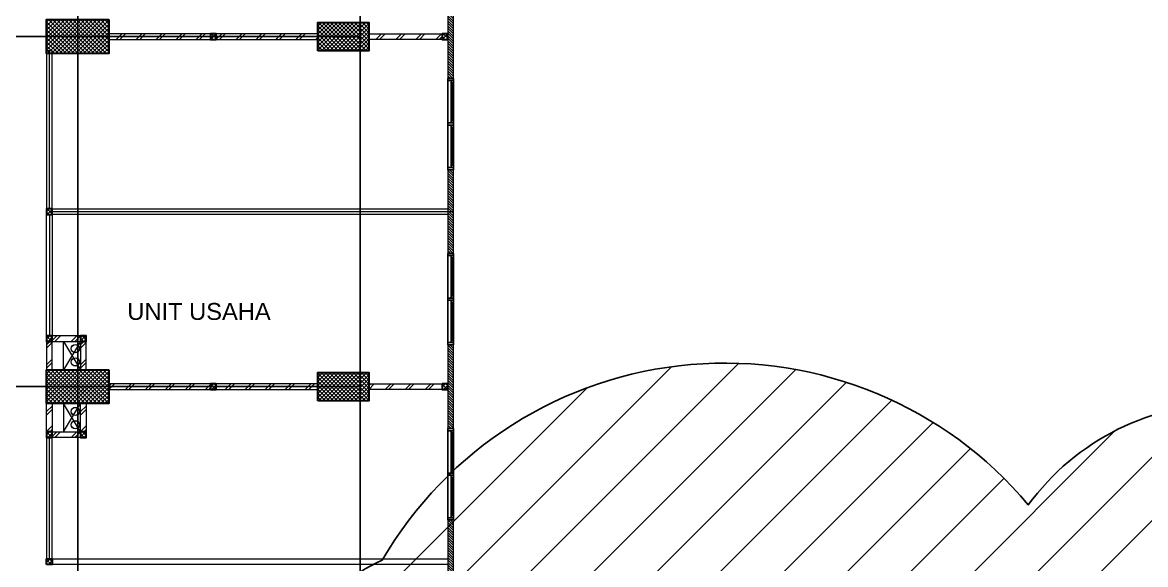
# Model space of a CAD drawing. Header units: millimetres. Extents: x -324 to 75, y -297 to 74.
# Drawn here: x -82.65 to -62.78, y 19 to 28.6 of the extents above; entities that cross this region are included whole.
import ezdxf

# ---------------------------------------------------------------- set-up
doc = ezdxf.new("R2010")
doc.units = ezdxf.units.MM
doc.layers.get('defpoints').update_dxf_attribs({"color": 1})
for name, color, linetype, lineweight in [('ars', 11, 'Continuous', 0), ('KOL', 1, 'Continuous', 30), ('KOLOM', 4, 'Continuous', 9), ('lan', 7, 'Continuous', 15), ('NOT', 7, 'Continuous', 20), ('tem', 5, 'Continuous', 20)]:
    doc.layers.add(name, color=color, linetype=linetype, lineweight=lineweight)
doc.layers.add('as', color=1, linetype='Continuous', plot=False)
doc.layers.add('Kusen', color=30, linetype='Continuous')
doc.layers.add('POLYLINE TPAK', color=4, linetype='Continuous', lineweight=20, plot=False)
doc.styles.get("Standard").update_dxf_attribs({"font": 'arial.ttf'})
pattern_1 = [(45, (0.09994, 0.1431), (-0.1767767, 0.1767767), []), (45, (0.16244, 0.1431), (-0.1767767, 0.1767767), [])]

# ---------------------------------------------------------------- blocks, each defined once
blk = doc.blocks.new('K 10.10')
at = {"layer": 'ars'}
h = blk.add_hatch(dxfattribs=at)
h.set_pattern_fill('_USER', color=256, scale=0.05, angle=45, double=1, pattern_type=0)
h.set_pattern_definition([(45, (0, 0), (-0.035355339, 0.035355339), []), (135, (0, 0), (-0.035355339, -0.035355339), [])])
h.paths.add_polyline_path([(1560.538, 1380.407), (1560.638, 1380.407), (1560.638, 1380.507), (1560.538, 1380.507)])
at = {"layer": 'KOL'}
blk.add_lwpolyline([(1560.538, 1380.407), (1560.638, 1380.407), (1560.638, 1380.507), (1560.538, 1380.507)], close=True, dxfattribs=at)
blk = doc.blocks.new('k1')
at = {"layer": 'ars'}
h = blk.add_hatch(dxfattribs=at)
h.set_pattern_fill('_USER', color=256, scale=0.05, angle=45, double=1, pattern_type=0)
h.set_pattern_definition([(45, (0, -5), (-0.03535534, 0.03535534), []), (135, (0, -5), (-0.03535534, -0.03535534), [])])
h.paths.add_polyline_path([(-0.3, -0.55), (0.3, -0.55), (0.3, 0.55), (-0.3, 0.55)])
at = {"layer": 'KOL'}
blk.add_lwpolyline([(-0.3, -0.55), (0.3, -0.55), (0.3, 0.55), (-0.3, 0.55)], close=True, dxfattribs=at)
blk = doc.blocks.new('T. J1')
at = {"layer": 'Kusen'}
for p, q in [((-0.019, 0), (-0.769, 0)), ((-0.719, 0.1), (-0.069, 0.1)), ((-0.069, 0.06), (-0.719, 0.06)), ((0.021, 0), (0.771, 0)), ((0.721, 0.1), (0.071, 0.1)), ((0.071, 0.06), (0.721, 0.06))]:
    blk.add_line(p, q, dxfattribs=at)
for points in [[(-0.809, 0), (-0.769, 0), (-0.769, 0.1), (-0.809, 0.1)], [(-0.019, 0), (0.021, 0), (0.021, 0.1), (-0.019, 0.1)], [(0.811, 0), (0.771, 0), (0.771, 0.1), (0.811, 0.1)]]:
    blk.add_lwpolyline(points, close=True, dxfattribs=at)
for points in [[(-0.719, 0.077), (-0.719, 0.06), (-0.769, 0.06), (-0.769, 0.1), (-0.719, 0.1), (-0.719, 0.082), (-0.729, 0.082), (-0.729, 0.077), (-0.719, 0.077)], [(-0.069, 0.077), (-0.069, 0.06), (-0.019, 0.06), (-0.019, 0.1), (-0.069, 0.1), (-0.069, 0.082), (-0.059, 0.082), (-0.059, 0.077), (-0.069, 0.077)], [(0.071, 0.077), (0.071, 0.06), (0.021, 0.06), (0.021, 0.1), (0.071, 0.1), (0.071, 0.082), (0.061, 0.082), (0.061, 0.077), (0.071, 0.077)], [(0.721, 0.077), (0.721, 0.06), (0.771, 0.06), (0.771, 0.1), (0.721, 0.1), (0.721, 0.082), (0.731, 0.082), (0.731, 0.077), (0.721, 0.077)]]:
    blk.add_lwpolyline(points, dxfattribs=at)
at = {"layer": 'Kusen', "color": 141}
for points in [[(-0.729, 0.077), (-0.059, 0.077), (-0.059, 0.082), (-0.729, 0.082)], [(0.731, 0.077), (0.061, 0.077), (0.061, 0.082), (0.731, 0.082)]]:
    blk.add_lwpolyline(points, close=True, dxfattribs=at)
blk = doc.blocks.new('k3')
at = {"layer": 'ars'}
h = blk.add_hatch(dxfattribs=at)
h.set_pattern_fill('_USER', color=256, scale=0.05, angle=45, double=1, pattern_type=0)
h.set_pattern_definition([(45, (0, -5.05), (-0.03535534, 0.03535534), []), (135, (0, -5.05), (-0.03535534, -0.03535534), [])])
h.paths.add_polyline_path([(-0.25, -0.45), (0.25, -0.45), (0.25, 0.45), (-0.25, 0.45)])
at = {"layer": 'KOL'}
blk.add_lwpolyline([(-0.25, -0.45), (0.25, -0.45), (0.25, 0.45), (-0.25, 0.45)], close=True, dxfattribs=at)
blk = doc.blocks.new('A-2')
at = {"layer": 'ars'}
h = blk.add_hatch(dxfattribs=at)
h.set_pattern_fill('ANSI31', color=256, scale=0.25, style=0)
h.set_pattern_definition([(315, (7.367514, 41.76774), (-0.022097087, -0.022097087), [])])
h.paths.add_polyline_path([(8.467, 17.758), (8.567, 17.758), (8.567, 16.468), (7.067, 16.468), (7.067, 16.568), (8.467, 16.568)])
h.paths.add_polyline_path([(8.467, 20.558), (8.567, 20.558), (8.567, 19.378), (8.467, 19.378)])
h.paths.add_polyline_path([(8.467, 23.658), (8.567, 23.658), (8.567, 22.178), (8.467, 22.178)])
h.paths.add_polyline_path([(8.467, 26.758), (8.567, 26.758), (8.567, 25.278), (8.467, 25.278)])
h.paths.add_polyline_path([(8.467, 29.858), (8.567, 29.858), (8.567, 28.378), (8.467, 28.378)])
h.paths.add_polyline_path([(8.467, 32.958), (8.567, 32.958), (8.567, 31.478), (8.467, 31.478)])
h.paths.add_polyline_path([(8.467, 36.058), (8.567, 36.058), (8.567, 34.578), (8.467, 34.578)])
h.paths.add_polyline_path([(8.567, 40.778), (8.467, 40.778), (8.467, 41.668), (7.067, 41.668), (7.067, 41.768), (8.567, 41.768)])
h.paths.add_polyline_path([(8.467, 39.158), (8.567, 39.158), (8.567, 37.678), (8.467, 37.678)])
h = blk.add_hatch(dxfattribs=at)
h.set_pattern_fill('TEMBOK', color=256, scale=0.25)
h.set_pattern_definition(pattern_1)
h.paths.add_polyline_path([(2.467, 29.168), (2.467, 29.068), (4.267, 29.068), (4.267, 29.168)])
h = blk.add_hatch(dxfattribs=at)
h.set_pattern_fill('TEMBOK', color=256, scale=0.25)
h.set_pattern_definition(pattern_1)
h.paths.add_polyline_path([(4.367, 29.168), (4.367, 29.068), (6.167, 29.068), (6.167, 29.168)])
h = blk.add_hatch(dxfattribs=at)
h.set_pattern_fill('TEMBOK', color=256, scale=0.25)
h.set_pattern_definition(pattern_1)
h.paths.add_polyline_path([(7.067, 29.068), (7.067, 29.168), (8.367, 29.168), (8.367, 29.068)])
h = blk.add_hatch(dxfattribs=at)
h.set_pattern_fill('TEMBOK', color=256, scale=0.25)
h.set_pattern_definition([(45, (-5.883, -28.04726), (-0.1767767, 0.1767767), []), (45, (-5.8205, -28.04726), (-0.1767767, 0.1767767), [])])
h.paths.add_polyline_path([(1.367, 23.718), (1.467, 23.718), (1.467, 23.218), (1.367, 23.218)])
h = blk.add_hatch(dxfattribs=at)
h.set_pattern_fill('TEMBOK', color=256, scale=0.25)
h.set_pattern_definition([(45, (-5.82785, 12.64274), (-0.1767767, 0.1767767), []), (45, (-5.76535, 12.64274), (-0.1767767, 0.1767767), [])])
h.paths.add_polyline_path([(1.467, 23.818), (1.967, 23.818), (1.967, 23.718), (1.467, 23.718)])
h = blk.add_hatch(dxfattribs=at)
h.set_pattern_fill('TEMBOK', color=256, scale=0.25)
h.set_pattern_definition([(45, (-5.283, -28.04726), (-0.1767767, 0.1767767), []), (45, (-5.2205, -28.04726), (-0.1767767, 0.1767767), [])])
h.paths.add_polyline_path([(1.967, 23.718), (2.067, 23.718), (2.067, 23.218), (1.967, 23.218)])
h = blk.add_hatch(dxfattribs=at)
h.set_pattern_fill('TEMBOK', color=256, scale=0.25)
h.set_pattern_definition([(45, (-7.383, -27.79726), (-0.1767767, 0.1767767), []), (45, (-7.3205, -27.79726), (-0.1767767, 0.1767767), [])])
h.paths.add_polyline_path([(2.067, 22.118), (1.967, 22.118), (1.967, 22.868), (2.067, 22.868)])
h = blk.add_hatch(dxfattribs=at)
h.set_pattern_fill('TEMBOK', color=256, scale=0.25)
h.set_pattern_definition(pattern_1)
h.paths.add_polyline_path([(2.467, 22.968), (2.467, 22.868), (4.267, 22.868), (4.267, 22.968)])
h = blk.add_hatch(dxfattribs=at)
h.set_pattern_fill('TEMBOK', color=256, scale=0.25)
h.set_pattern_definition(pattern_1)
h.paths.add_polyline_path([(4.367, 22.968), (4.367, 22.868), (6.167, 22.868), (6.167, 22.968)])
h = blk.add_hatch(dxfattribs=at)
h.set_pattern_fill('TEMBOK', color=256, scale=0.25)
h.set_pattern_definition(pattern_1)
h.paths.add_polyline_path([(7.067, 22.868), (7.067, 22.968), (8.367, 22.968), (8.367, 22.868)])
h = blk.add_hatch(dxfattribs=at)
h.set_pattern_fill('TEMBOK', color=256, scale=0.25)
h.set_pattern_definition([(45, (-7.983, -27.79726), (-0.1767767, 0.1767767), []), (45, (-7.9205, -27.79726), (-0.1767767, 0.1767767), [])])
h.paths.add_polyline_path([(1.467, 22.118), (1.367, 22.118), (1.367, 22.618), (1.467, 22.618)])
h = blk.add_hatch(dxfattribs=at)
h.set_pattern_fill('TEMBOK', color=256, scale=0.25)
h.set_pattern_definition([(45, (-5.82785, 10.94274), (-0.1767767, 0.1767767), []), (45, (-5.76535, 10.94274), (-0.1767767, 0.1767767), [])])
h.paths.add_polyline_path([(1.467, 22.118), (1.967, 22.118), (1.967, 22.018), (1.467, 22.018)])
for centre, radius in [((1.875, 23.592), 0.075), ((1.875, 23.592), 0.071), ((1.875, 23.355), 0.075), ((1.875, 23.355), 0.071), ((1.875, 22.48), 0.075), ((1.875, 22.48), 0.071), ((1.875, 22.244), 0.075), ((1.875, 22.244), 0.071)]:
    blk.add_circle(centre, radius, dxfattribs=at)
at = {"layer": 'as'}
for p, q in [((1.917, 44.018), (1.917, 14.218)), ((6.917, 41.518), (6.917, 16.718)), ((-6.183, 29.118), (6.917, 29.118)), ((-6.183, 29.118), (6.917, 29.118)), ((-6.183, 22.918), (6.917, 22.918))]:
    blk.add_line(p, q, dxfattribs=at)
at = {"layer": 'lan'}
for p, q in [((1.417, 26.068), (1.417, 28.868)), ((1.417, 25.968), (1.417, 23.818)), ((1.967, 23.718), (1.667, 23.218)), ((1.667, 23.218), (1.667, 23.718)), ((1.667, 23.718), (1.967, 23.218)), ((1.967, 22.117), (1.667, 22.618)), ((1.667, 22.618), (1.667, 22.118)), ((1.667, 22.118), (1.967, 22.618)), ((1.417, 19.868), (1.417, 22.018))]:
    blk.add_line(p, q, dxfattribs=at)
for points in [[(1.467, 28.868), (1.367, 28.868), (1.367, 26.068), (1.467, 26.068)], [(8.467, 26.068), (8.467, 25.968), (1.467, 25.968), (1.467, 26.068)], [(1.467, 23.818), (1.367, 23.818), (1.367, 25.968), (1.467, 25.968)], [(1.467, 22.018), (1.367, 22.018), (1.367, 19.868), (1.467, 19.868)], [(8.467, 19.868), (8.467, 19.768), (1.467, 19.768), (1.467, 19.868)]]:
    blk.add_lwpolyline(points, close=True, dxfattribs=at)
at = {"layer": 'POLYLINE TPAK'}
blk.add_lwpolyline([(1.417, 26.018), (8.567, 26.018)], dxfattribs=at)
at = {"layer": 'tem', "ltscale": 2}
blk.add_lwpolyline([(7.067, 16.468), (8.567, 16.468), (8.567, 41.768), (7.067, 41.768), (7.067, 41.668), (8.467, 41.668), (8.467, 16.568), (7.067, 16.568), (7.067, 16.468)], dxfattribs=at)
for points in [[(2.467, 29.168), (2.467, 29.068), (4.267, 29.068), (4.267, 29.168)], [(4.367, 29.168), (4.367, 29.068), (6.167, 29.068), (6.167, 29.168)], [(8.367, 29.168), (8.367, 29.068), (7.067, 29.068), (7.067, 29.168)], [(2.467, 22.968), (2.467, 22.868), (4.267, 22.868), (4.267, 22.968)], [(4.367, 22.968), (4.367, 22.868), (6.167, 22.868), (6.167, 22.968)], [(8.367, 22.968), (8.367, 22.868), (7.067, 22.868), (7.067, 22.968)]]:
    blk.add_lwpolyline(points, close=True, dxfattribs=at)
at = {"layer": 'tem'}
for points in [[(1.467, 23.718), (1.367, 23.718), (1.367, 23.218), (1.467, 23.218)], [(1.967, 23.818), (1.467, 23.818), (1.467, 23.718), (1.967, 23.718)], [(1.967, 23.218), (2.067, 23.218), (2.067, 23.718), (1.967, 23.718)], [(1.467, 22.118), (1.367, 22.118), (1.367, 22.618), (1.467, 22.618)], [(1.967, 22.618), (2.067, 22.618), (2.067, 22.118), (1.967, 22.118)], [(1.967, 22.018), (1.467, 22.018), (1.467, 22.118), (1.967, 22.118)]]:
    blk.add_lwpolyline(points, close=True, dxfattribs=at)
at = {"layer": 'KOL', "xscale": -1}
for name, p, rotation in [('k1', (1.917, 29.118), 90), ('k3', (6.617, 29.118), 270), ('k1', (1.917, 22.918), 90), ('k3', (6.617, 22.918), 270)]:
    blk.add_blockref(name, p, dxfattribs=dict(at, rotation=rotation))
at = {"layer": 'KOLOM', "extrusion": (0, 0, -1), "xscale": -1, "zscale": -1}
for p, rotation in [((1376.14, 1589.706), 90), ((1372.04, 1589.706), 90), ((-1381.874, -1534.571), 270), ((1379.04, 1584.356), 90), ((1378.44, 1584.356), 90), ((1376.14, 1583.506), 90), ((1372.04, 1583.506), 90), ((1379.04, 1582.656), 90), ((1378.44, 1582.656), 90)]:
    blk.add_blockref('K 10.10', p, dxfattribs=dict(at, rotation=rotation))
at = {"layer": 'KOLOM', "extrusion": (0, 0, -1), "zscale": -1, "rotation": 90}
blk.add_blockref('K 10.10', (1379.04, -1540.771), dxfattribs=at)
at = {"layer": 'Kusen', "rotation": 270}
for p in [(8.467, 27.569), (8.467, 24.469), (8.467, 21.369)]:
    blk.add_blockref('T. J1', p, dxfattribs=at)

msp = doc.modelspace()

# ---------------------------------------------------------------- hatches: boundary and pattern name
at = {"layer": 'defpoints'}
h = msp.add_hatch(dxfattribs=at)
h.set_pattern_fill('ANSI31', color=2, scale=0.25, style=0)
h.set_pattern_definition([(45, (47.398, -23.9525), (-0.561266, 0.561266), [])])
edge = h.paths.add_edge_path()
edge.add_arc((-75.606, 17.353), 1.847, 111.5995, 221.5995)
edge.add_arc((-74.925, 16.317), 2.071, 185.2704, 295.2704)
edge.add_arc((-73.024, 15.156), 1.242, 215, 325)
edge.add_arc((-68.304, 16.619), 4.295, 210.4289, 320.4289)
edge.add_arc((-62.902, 14.929), 2.337, 206.5782, 316.5782)
edge.add_arc((-58.329, 15.336), 3.511, 215, 325)
edge.add_arc((-53.98, 14.354), 1.798, 215, 325)
edge.add_arc((-50.497, 14.782), 2.484, 215.9871, 325.9871)
edge.add_arc((-47.765, 14.073), 0.957, 225.2986, 335.2986)
edge.add_arc((-46.47, 14.336), 0.787, 237.3676, 347.3676)
edge.add_arc((-44.85, 15.335), 1.449, 233.9595, 343.9595)
edge.add_arc((-43.58, 15.632), 0.708, 279.9695, 389.9695)
edge.add_arc((-43.075, 17.634), 1.651, 273.7659, 383.7659)
edge.add_arc((-44.997, 17.306), 3.574, 16.1419, 126.1419)
edge.add_arc((-49.497, 18.309), 3.045, 38.2225, 148.2225)
edge.add_arc((-54.892, 17.947), 3.425, 35, 145)
edge.add_arc((-61.324, 17.477), 4.368, 33.8774, 143.8774)
edge.add_arc((-70.226, 15.558), 7.005, 39.906, 149.906)

# ---------------------------------------------------------------- linework, layer by layer
at = {"layer": 'defpoints', "color": 2}
msp.add_lwpolyline([(-76.286, 19.071, 0.520567), (-76.988, 16.126, 0.520567), (-74.041, 14.444, 0.520567), (-72.007, 14.444, 0.520567), (-64.993, 13.883, 0.520567), (-61.205, 13.322, 0.520567), (-55.453, 13.322, 0.520567), (-52.507, 13.322, 0.520567), (-48.438, 13.392, 0.520567), (-46.895, 13.673, 0.520567), (-45.702, 14.164, 0.520567), (-43.458, 14.935, 0.520567), (-42.967, 15.986, 0.520567), (-41.564, 18.3, 0.520567), (-47.105, 20.192, 0.520567), (-52.086, 19.912, 0.520567), (-57.697, 19.912, 0.520567), (-64.852, 20.052, 0.520567)], format="xyb", close=True, dxfattribs=at)

# ---------------------------------------------------------------- block references
msp.add_blockref('A-2', (-83.593, -0.772))

# ---------------------------------------------------------------- texts
at = {"layer": 'NOT', "insert": (-80.876, 23.628), "char_height": 0.3, "attachment_point": 1}
msp.add_mtext_dynamic_manual_height_columns('\\pi0.077964;UNIT USAHA', width=2.66173, gutter_width=1, heights=[0], dxfattribs=at)

doc.saveas('drawing.dxf')
